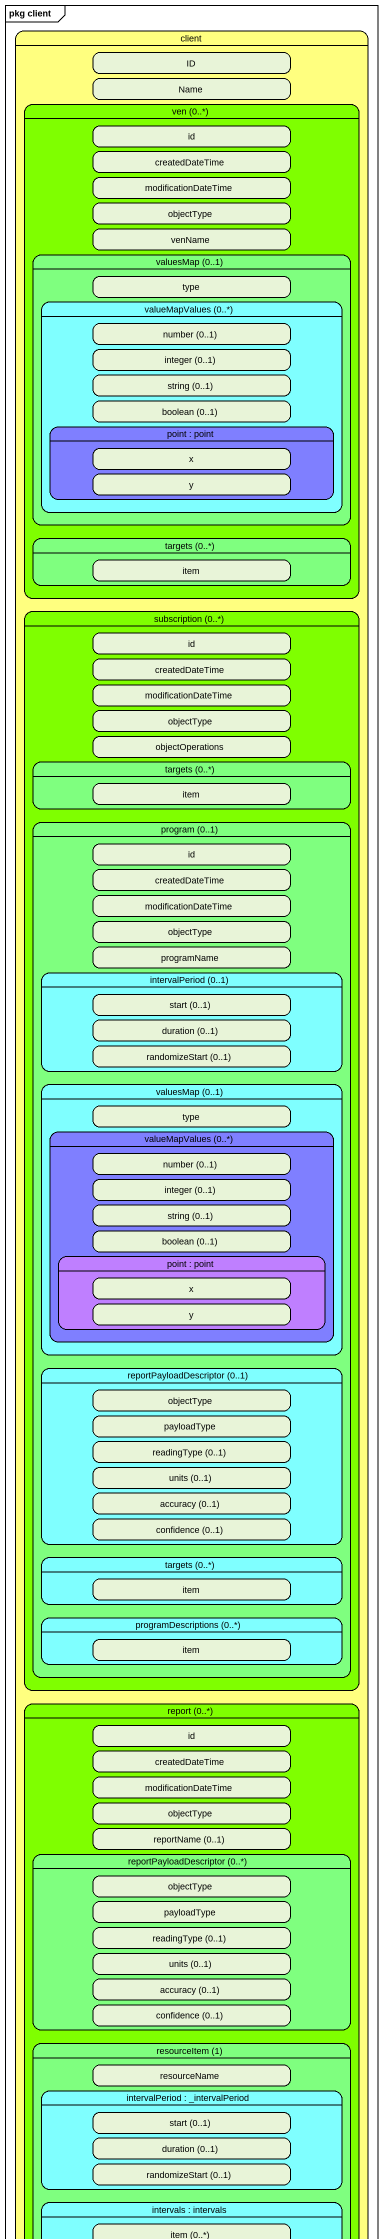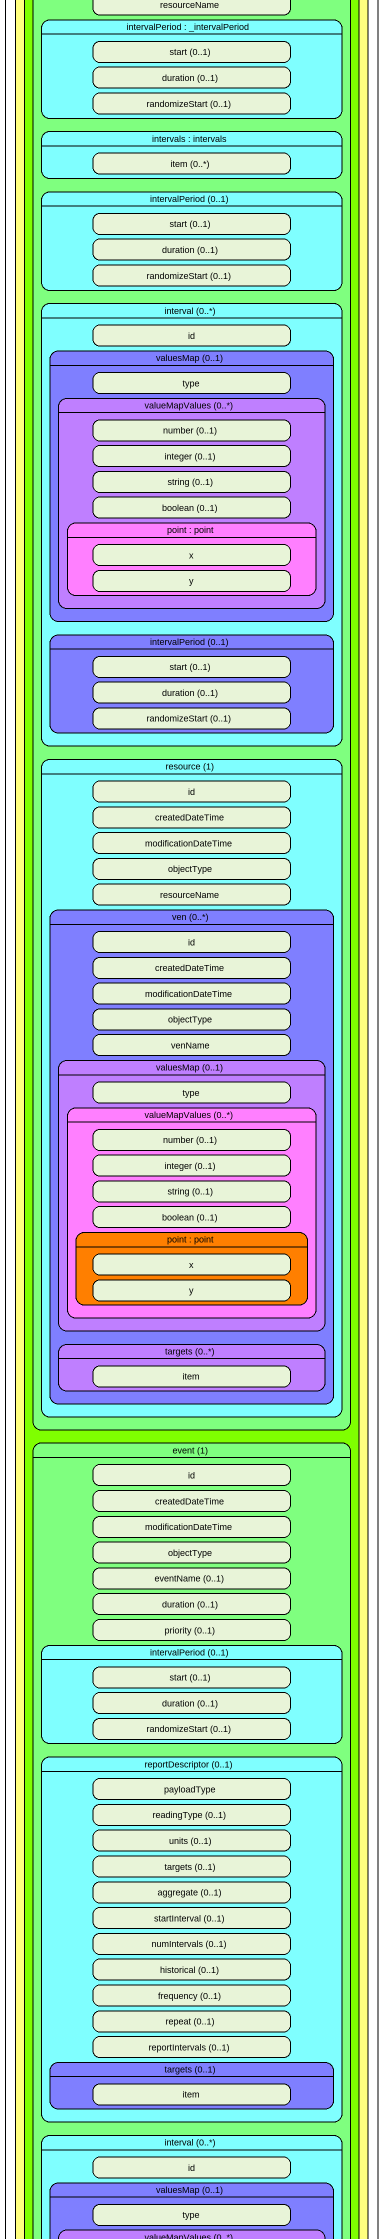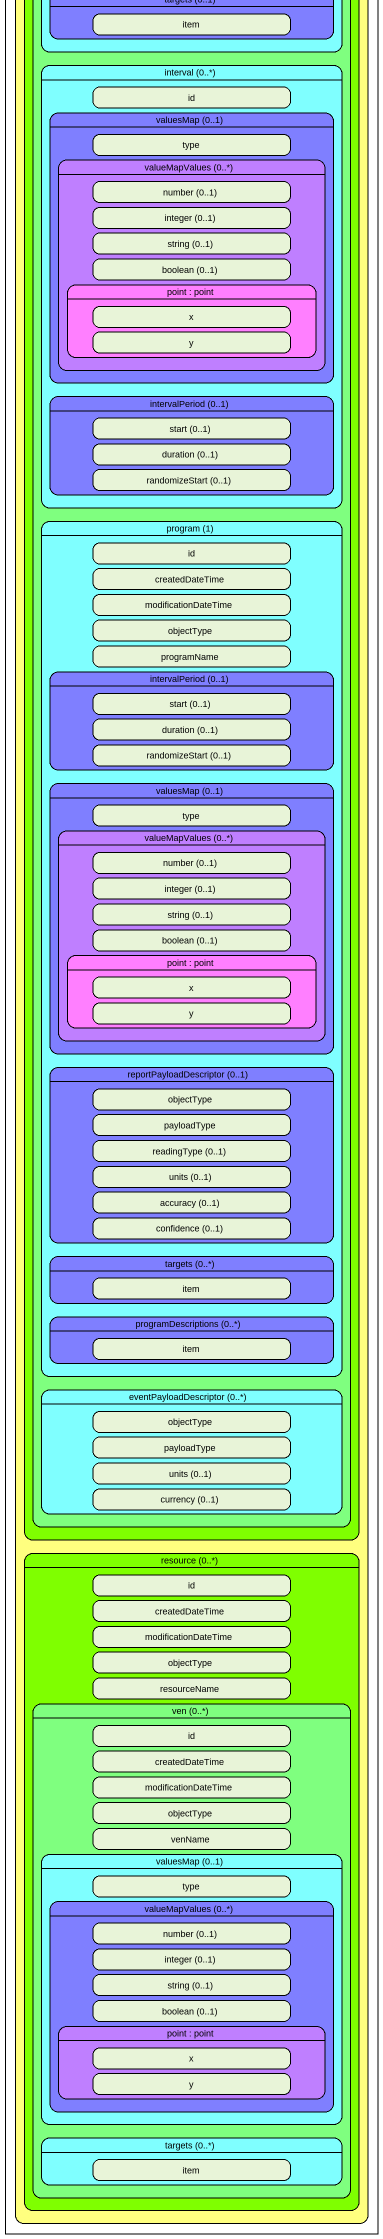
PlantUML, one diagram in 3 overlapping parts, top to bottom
@startuml
mainframe pkg client
hide empty description
state client #FFFF7F {
  state ID
  state Name
  state "ven (0..*)" as ven_0 #7FFF00 {
    state id
    state createdDateTime
    state modificationDateTime
    state objectType
    state venName
    state "valuesMap (0..1)" as valuesMap_0_1 #7FFF7F {
      state "valueMapValues (0..*)" as valueMapValues_0 #7FFFFF {
        state "number (0..1)" as number_0_1
        state "integer (0..1)" as integer_0_1
        state "string (0..1)" as string_0_1
        state "point : point" as point_point #7F7FFF {
          state "x" as x_
          state y
        }
        state "boolean (0..1)" as boolean_0_1
      }
      state type
    }
    state "targets (0..*)" as targets_0 #7FFF7F {
      state item
    }
  }
  state "subscription (0..*)" as subscription_0 #7FFF00 {
    state "id" as id_2
    state "createdDateTime" as createdDateTime_2
    state "modificationDateTime" as modificationDateTime_2
    state "objectType" as objectType_2
    state objectOperations
    state "targets (0..*)" as targets_0_2 #7FFF7F {
      state "item" as item_2
    }
    state "program (0..1)" as program_0_1 #7FFF7F {
      state "id" as id_3
      state "createdDateTime" as createdDateTime_3
      state "modificationDateTime" as modificationDateTime_3
      state "objectType" as objectType_3
      state programName
      state "intervalPeriod (0..1)" as intervalPeriod_0_1 #7FFFFF {
        state "start (0..1)" as start_0_1
        state "duration (0..1)" as duration_0_1
        state "randomizeStart (0..1)" as randomizeStart_0_1
      }
      state "valuesMap (0..1)" as valuesMap_0_1_2 #7FFFFF {
        state "type" as type_2
        state "valueMapValues (0..*)" as valueMapValues_0_2 #7F7FFF {
          state "number (0..1)" as number_0_1_2
          state "integer (0..1)" as integer_0_1_2
          state "string (0..1)" as string_0_1_2
          state "boolean (0..1)" as boolean_0_1_2
          state "point : point" as point_point_2 #BF7FFF {
            state "x" as x__2
            state "y" as y_2
          }
        }
      }
      state "reportPayloadDescriptor (0..1)" as reportPayloadDescriptor_0_1 #7FFFFF {
        state "objectType" as objectType_4
        state payloadType
        state "readingType (0..1)" as readingType_0_1
        state "units (0..1)" as units_0_1
        state "accuracy (0..1)" as accuracy_0_1
        state "confidence (0..1)" as confidence_0_1
      }
      state "targets (0..*)" as targets_0_3 #7FFFFF {
        state "item" as item_3
      }
      state "programDescriptions (0..*)" as programDescriptions_0 #7FFFFF {
        state "item" as item_4
      }
    }
  }
  state "report (0..*)" as report_0 #7FFF00 {
    state "id" as id_4
    state "createdDateTime" as createdDateTime_4
    state "modificationDateTime" as modificationDateTime_4
    state "objectType" as objectType_5
    state "reportPayloadDescriptor (0..*)" as reportPayloadDescriptor_0 #7FFF7F {
      state "objectType" as objectType_6
      state "payloadType" as payloadType_2
      state "readingType (0..1)" as readingType_0_1_2
      state "units (0..1)" as units_0_1_2
      state "accuracy (0..1)" as accuracy_0_1_2
      state "confidence (0..1)" as confidence_0_1_2
    }
    state "reportName (0..1)" as reportName_0_1
    state "resourceItem (1)" as resourceItem_1 #7FFF7F {
      state "intervalPeriod : _intervalPeriod" as intervalPeriod #7FFFFF {
        state "start (0..1)" as start_0_1_2
        state "duration (0..1)" as duration_0_1_2
        state "randomizeStart (0..1)" as randomizeStart_0_1_2
      }
      state resourceName
      state "intervals : intervals" as intervals_intervals #7FFFFF {
        state "item (0..*)" as item_0
      }
      state "intervalPeriod (0..1)" as intervalPeriod_0_1_2 #7FFFFF {
        state "start (0..1)" as start_0_1_3
        state "duration (0..1)" as duration_0_1_3
        state "randomizeStart (0..1)" as randomizeStart_0_1_3
      }
      state "interval (0..*)" as interval_0 #7FFFFF {
        state "id" as id_5
        state "valuesMap (0..1)" as valuesMap_0_1_3 #7F7FFF {
          state "valueMapValues (0..*)" as valueMapValues_0_3 #BF7FFF {
            state "number (0..1)" as number_0_1_3
            state "integer (0..1)" as integer_0_1_3
            state "string (0..1)" as string_0_1_3
            state "point : point" as point_point_3 #FF7FFF {
              state "x" as x__3
              state "y" as y_3
            }
            state "boolean (0..1)" as boolean_0_1_3
          }
          state "type" as type_3
        }
        state "intervalPeriod (0..1)" as intervalPeriod_0_1_3 #7F7FFF {
          state "start (0..1)" as start_0_1_4
          state "duration (0..1)" as duration_0_1_4
          state "randomizeStart (0..1)" as randomizeStart_0_1_4
        }
      }
      state "resource (1)" as resource_1 #7FFFFF {
        state "id" as id_6
        state "createdDateTime" as createdDateTime_5
        state "modificationDateTime" as modificationDateTime_5
        state "objectType" as objectType_7
        state "ven (0..*)" as ven_0_2 #7F7FFF {
          state "id" as id_7
          state "createdDateTime" as createdDateTime_6
          state "modificationDateTime" as modificationDateTime_6
          state "objectType" as objectType_8
          state "valuesMap (0..1)" as valuesMap_0_1_4 #BF7FFF {
            state "type" as type_4
            state "valueMapValues (0..*)" as valueMapValues_0_4 #FF7FFF {
              state "number (0..1)" as number_0_1_4
              state "integer (0..1)" as integer_0_1_4
              state "string (0..1)" as string_0_1_4
              state "boolean (0..1)" as boolean_0_1_4
              state "point : point" as point_point_4 #FF7F00 {
                state "x" as x__4
                state "y" as y_4
              }
            }
          }
          state "venName" as venName_2
          state "targets (0..*)" as targets_0_4 #BF7FFF {
            state "item" as item_5
          }
        }
        state "resourceName" as resourceName_2
      }
    }
    state "event (1)" as event_1 #7FFF7F {
      state "id" as id_8
      state "createdDateTime" as createdDateTime_7
      state "modificationDateTime" as modificationDateTime_7
      state "objectType" as objectType_9
      state "eventName (0..1)" as eventName_0_1
      state "duration (0..1)" as duration_0_1_5
      state "intervalPeriod (0..1)" as intervalPeriod_0_1_4 #7FFFFF {
        state "start (0..1)" as start_0_1_5
        state "duration (0..1)" as duration_0_1_6
        state "randomizeStart (0..1)" as randomizeStart_0_1_5
      }
      state "priority (0..1)" as priority_0_1
      state "reportDescriptor (0..1)" as reportDescriptor_0_1 #7FFFFF {
        state "payloadType" as payloadType_3
        state "readingType (0..1)" as readingType_0_1_3
        state "units (0..1)" as units_0_1_3
        state "targets (0..1)" as targets_0_1
        state "aggregate (0..1)" as aggregate_0_1
        state "startInterval (0..1)" as startInterval_0_1
        state "numIntervals (0..1)" as numIntervals_0_1
        state "historical (0..1)" as historical_0_1
        state "frequency (0..1)" as frequency_0_1
        state "repeat (0..1)" as repeat_0_1
        state "targets (0..1)" as targets_0_1_2 #7F7FFF {
          state "item" as item_6
        }
        state "reportIntervals (0..1)" as reportIntervals_0_1
      }
      state "interval (0..*)" as interval_0_2 #7FFFFF {
        state "valuesMap (0..1)" as valuesMap_0_1_5 #7F7FFF {
          state "type" as type_5
          state "valueMapValues (0..*)" as valueMapValues_0_5 #BF7FFF {
            state "number (0..1)" as number_0_1_5
            state "integer (0..1)" as integer_0_1_5
            state "string (0..1)" as string_0_1_5
            state "boolean (0..1)" as boolean_0_1_5
            state "point : point" as point_point_5 #FF7FFF {
              state "x" as x__5
              state "y" as y_5
            }
          }
        }
        state "id" as id_9
        state "intervalPeriod (0..1)" as intervalPeriod_0_1_5 #7F7FFF {
          state "start (0..1)" as start_0_1_6
          state "duration (0..1)" as duration_0_1_7
          state "randomizeStart (0..1)" as randomizeStart_0_1_6
        }
      }
      state "program (1)" as program_1 #7FFFFF {
        state "id" as id_10
        state "createdDateTime" as createdDateTime_8
        state "modificationDateTime" as modificationDateTime_8
        state "objectType" as objectType_10
        state "programName" as programName_2
        state "intervalPeriod (0..1)" as intervalPeriod_0_1_6 #7F7FFF {
          state "start (0..1)" as start_0_1_7
          state "duration (0..1)" as duration_0_1_8
          state "randomizeStart (0..1)" as randomizeStart_0_1_7
        }
        state "valuesMap (0..1)" as valuesMap_0_1_6 #7F7FFF {
          state "type" as type_6
          state "valueMapValues (0..*)" as valueMapValues_0_6 #BF7FFF {
            state "number (0..1)" as number_0_1_6
            state "integer (0..1)" as integer_0_1_6
            state "string (0..1)" as string_0_1_6
            state "boolean (0..1)" as boolean_0_1_6
            state "point : point" as point_point_6 #FF7FFF {
              state "x" as x__6
              state "y" as y_6
            }
          }
        }
        state "reportPayloadDescriptor (0..1)" as reportPayloadDescriptor_0_1_2 #7F7FFF {
          state "objectType" as objectType_11
          state "payloadType" as payloadType_4
          state "readingType (0..1)" as readingType_0_1_4
          state "units (0..1)" as units_0_1_4
          state "accuracy (0..1)" as accuracy_0_1_3
          state "confidence (0..1)" as confidence_0_1_3
        }
        state "targets (0..*)" as targets_0_5 #7F7FFF {
          state "item" as item_7
        }
        state "programDescriptions (0..*)" as programDescriptions_0_2 #7F7FFF {
          state "item" as item_8
        }
      }
      state "eventPayloadDescriptor (0..*)" as eventPayloadDescriptor_0 #7FFFFF {
        state "objectType" as objectType_12
        state "payloadType" as payloadType_5
        state "units (0..1)" as units_0_1_5
        state "currency (0..1)" as currency_0_1
      }
    }
  }
  state "resource (0..*)" as resource_0 #7FFF00 {
    state "id" as id_11
    state "createdDateTime" as createdDateTime_9
    state "modificationDateTime" as modificationDateTime_9
    state "objectType" as objectType_13
    state "ven (0..*)" as ven_0_3 #7FFF7F {
      state "id" as id_12
      state "createdDateTime" as createdDateTime_10
      state "modificationDateTime" as modificationDateTime_10
      state "objectType" as objectType_14
      state "valuesMap (0..1)" as valuesMap_0_1_7 #7FFFFF {
        state "type" as type_7
        state "valueMapValues (0..*)" as valueMapValues_0_7 #7F7FFF {
          state "number (0..1)" as number_0_1_7
          state "integer (0..1)" as integer_0_1_7
          state "string (0..1)" as string_0_1_7
          state "boolean (0..1)" as boolean_0_1_7
          state "point : point" as point_point_7 #BF7FFF {
            state "x" as x__7
            state "y" as y_7
          }
        }
      }
      state "venName" as venName_3
      state "targets (0..*)" as targets_0_6 #7FFFFF {
        state "item" as item_9
      }
    }
    state "resourceName" as resourceName_3
  }
}
@enduml
